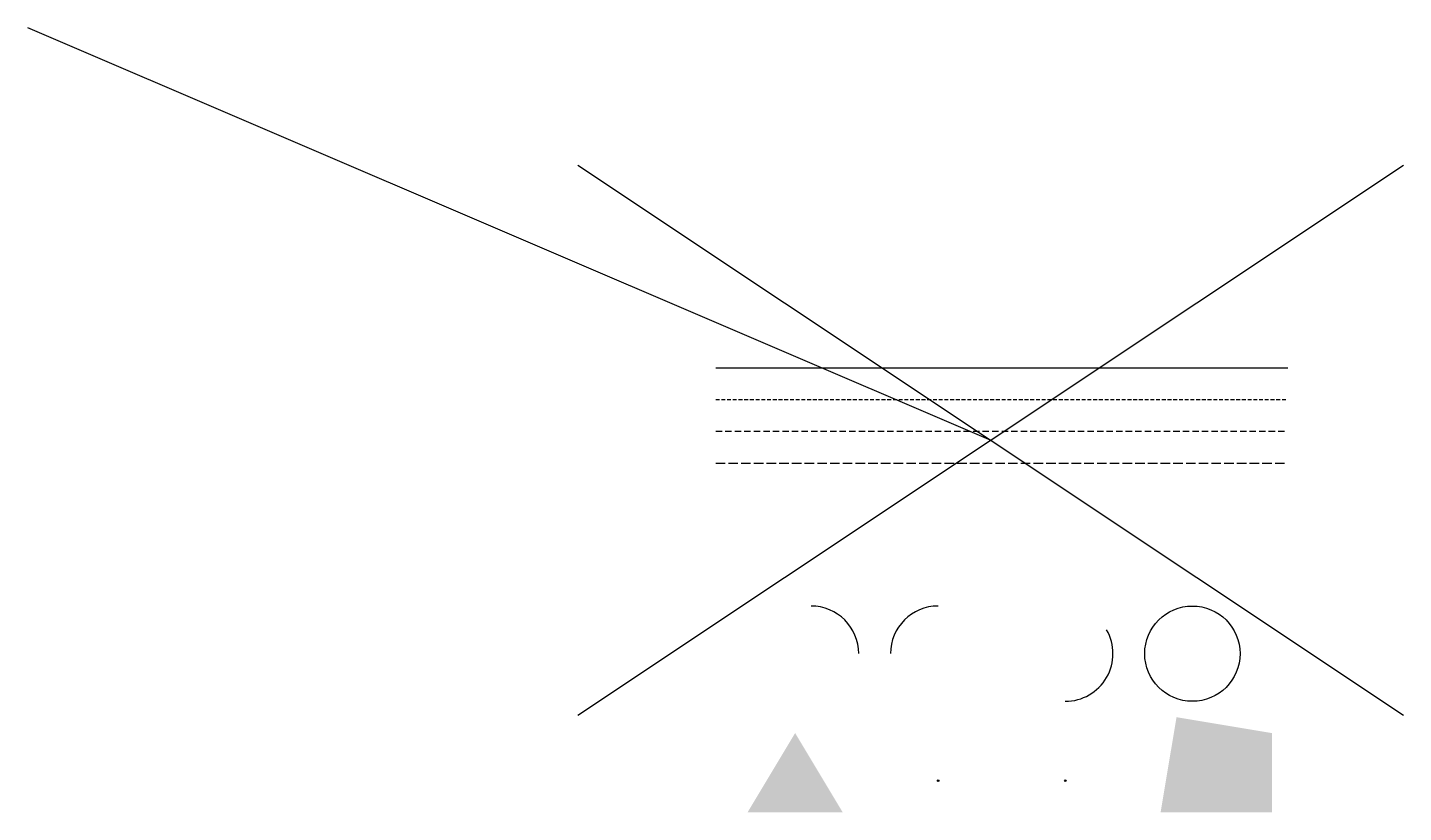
# Model space of a CAD drawing. Units: millimetres at full size, sheet at 1:200. Extents: x -61305 to 25284, y -16000 to 33423.
import ezdxf

# ---------------------------------------------------------------- set-up
doc = ezdxf.new("R2010")
doc.units = ezdxf.units.MM
doc.header["$LTSCALE"] = 200
doc.header["$PDMODE"] = 32
doc.header["$PDSIZE"] = 100
for name, pattern in [('DASHED1', [1.8, 1.2, -0.6]), ('DASHED2', [3, 2, -1]), ('DASHED3', [4, 3, -1])]:
    doc.linetypes.add(name, pattern=pattern)
doc.layers.add('0-0_\u3000本体', color=2, linetype='Continuous')
doc.layers.add('0-8_門型柱部', color=7, linetype='Continuous')

msp = doc.modelspace()

# ---------------------------------------------------------------- linework, layer by layer
at = {"layer": '0-0_\u3000本体', "color": 4}
msp.add_line((-18000, 12000), (18000, 12000), dxfattribs=at)
at = {"layer": '0-0_\u3000本体', "color": 7, "linetype": 'DASHED1'}
msp.add_line((-18000, 10000), (18000, 10000), dxfattribs=at)
at = {"layer": '0-0_\u3000本体', "color": 3, "linetype": 'DASHED2'}
msp.add_line((-18000, 8000), (18000, 8000), dxfattribs=at)
at = {"layer": '0-0_\u3000本体', "linetype": 'DASHED3'}
msp.add_line((-18000, 6000), (18000, 6000), dxfattribs=at)
at = {"layer": '0-0_\u3000本体', "color": 6}
msp.add_circle((12000, -6000), 3000, dxfattribs=at)
at = {"layer": '0-0_\u3000本体', "color": 7}
msp.add_arc((-12000, -6000), 3000, 0, 90, dxfattribs=at)
at = {"layer": '0-0_\u3000本体', "color": 3}
msp.add_arc((-4000, -6000), 3000, 90, 180, dxfattribs=at)
at = {"layer": '0-0_\u3000本体'}
msp.add_arc((4000, -6000), 3000, 270, 30, dxfattribs=at)
at = {"layer": '0-0_\u3000本体', "color": 3}
msp.add_point((-4000, -14000), dxfattribs=at)
at = {"layer": '0-0_\u3000本体'}
msp.add_point((4000, -14000), dxfattribs=at)
at = {"layer": '0-0_\u3000本体', "color": 6}
msp.add_solid([(10000, -16000), (17000, -16000), (11000, -10000), (17000, -11000)], dxfattribs=at)
at = {"layer": '0-0_\u3000本体'}
msp.add_solid([(-16000, -16000), (-10000, -16000), (-13000, -11000)], dxfattribs=at)
at = {"layer": '0-8_門型柱部'}
for p, q in [((-61305, 33423.3), (-692.7, 7446.6)), ((-26669.4, 24764.4), (25284, -9871.1)), ((-26669.4, -9871.1), (25284, 24764.4))]:
    msp.add_line(p, q, dxfattribs=at)

doc.saveas('drawing.dxf')
